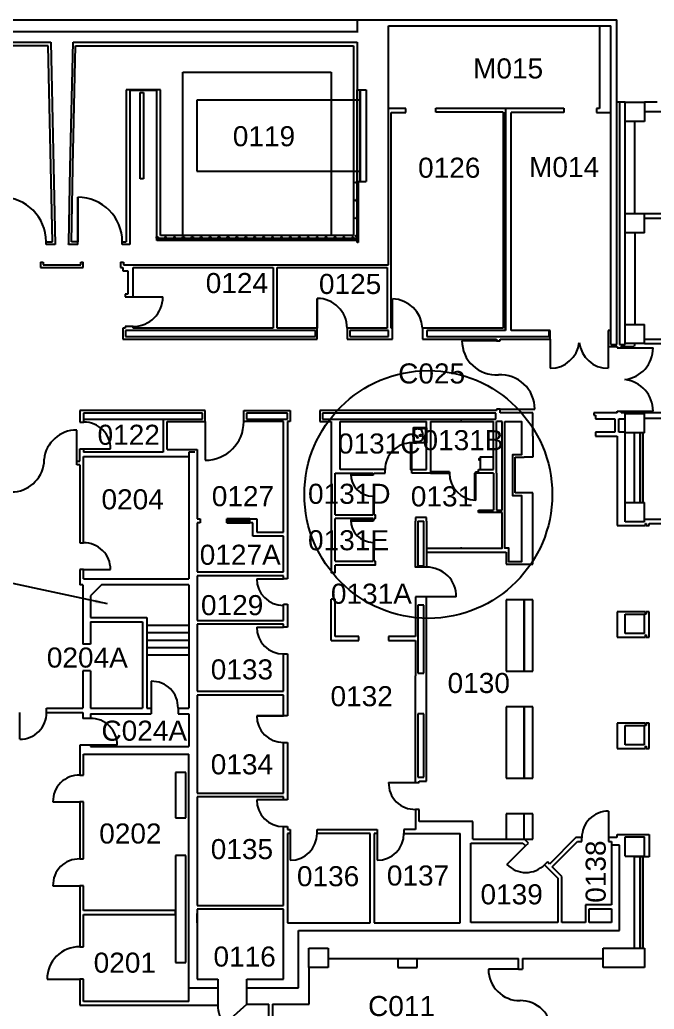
# Model space of a CAD drawing. Extents: x -207 to 5491, y -6091 to -2751.
# Drawn here: x 2826 to 3679, y -4153 to -2821 of the extents above; entities that cross this region are included whole.
import ezdxf

# ---------------------------------------------------------------- set-up
doc = ezdxf.new("R2010")
doc.units = 0
doc.header["$MEASUREMENT"] = 0
doc.layers.get('0').update_dxf_attribs({"linetype": 'CONTINUOUS'})
doc.layers.get('DEFPOINTS').update_dxf_attribs({"color": 31, "linetype": 'CONTINUOUS'})
for name, color, linetype in [('A-ANNO-RNUM', 4, 'CONTINUOUS'), ('A-ANNO-TEXT-STAIR', 4, 'CONTINUOUS'), ('A-DOOR', 2, 'CONTINUOUS'), ('A-FLOR-CASE', 3, 'CONTINUOUS'), ('A-FLOR-PFIX', 2, 'CONTINUOUS'), ('A-FLOR-STRS', 2, 'CONTINUOUS'), ('A-GLAZ', 2, 'CONTINUOUS'), ('A-GLAZ-SILL', 1, 'CONTINUOUS'), ('A-WALL-FULL', 6, 'CONTINUOUS'), ('S-COLS', 5, 'CONTINUOUS')]:
    doc.layers.add(name, color=color, linetype=linetype)
doc.styles.add('ARIAL', font='arial.ttf')
doc.dimstyles.new('DIM-96', dxfattribs={"dimscale": 96, "dimtxt": 0.18, "dimasz": 0.18, "dimexe": 0.18, "dimexo": 0.0625, "dimgap": 0.09, "dimtad": 0, "dimtih": 1, "dimtoh": 1, "dimdec": 4, "dimzin": 0, "dimdsep": 46, "dimlunit": 4, "dimtxsty": 'Standard', "dimcen": 0.09, "dimadec": 0, "dimazin": 0, "dimtfac": 1, "dimtdec": 4, "dimtofl": 0, "dimtmove": 2, "dimatfit": 3, "dimfxl": 1, "dimtolj": 1, "dimtzin": 0, "dimarcsym": 0})

# ---------------------------------------------------------------- blocks, each defined once
blk = doc.blocks.new('TRA_Lav2')
for p, q in [((-10.2, 0), (-10.2, -13.7)), ((-10.2, 0), (10.2, 0)), ((10.2, 0), (10.2, -13.7)), ((-9.5, -13.7), (-9.5, -4.4)), ((9.5, -13.7), (9.5, -4.4)), ((9.5, -13.7), (9.5, -4.4))]:
    blk.add_line(p, q)
for points in [[(0, -4.7, 0.096281), (-5.4, -5.7, 0.241749), (-8.3, -9.1, 0.139337), (-8.1, -15.2, 0.293749), (-6.4, -16.6, 0.028065), (0, -16.9)], [(0, -4.7, -0.096281), (5.4, -5.7, -0.241749), (8.3, -9.1, -0.139337), (8.1, -15.2, -0.293749), (6.4, -16.6, -0.028065), (0, -16.9)]]:
    blk.add_lwpolyline(points, format="xyb")
blk.add_circle((0, -8), 1.25)
for centre, radius, start, end in [((-3.1, -4.4), 6.41, 162.4135, 180), ((-7.3, -3), 2, 92.7884, 162.4135), ((-0.3, -147.5), 146.6, 87.0029, 92.7884), ((7.3, -3.1), 2, 17.2242, 87.0029), ((3.1, -4.4), 6.41, 0, 17.5865), ((3.1, -4.4), 6.41, 0, 17.2242), ((11.8, -13.7), 22.1, 180, 189.2025), ((-9, -17.1), 1, 189.2025, 267.5394), ((11.8, -13.7), 21.3, 180, 187.4822), ((-8.3, -16.3), 1, 187.4822, 267.7099), ((0, 191.9), 210.1, 267.5394, 272.4606), ((0, 191.9), 209.4, 267.7099, 272.2901), ((8.3, -16.3), 1, 272.2901, 352.5178), ((8.3, -16.3), 1, 272.2901, 352.5178), ((9, -17.1), 1, 272.4606, 350.7975), ((9, -17.1), 1, 272.4606, 350.7975), ((-11.8, -13.7), 21.3, 352.5178, 0), ((-11.8, -13.7), 21.3, 352.5178, 0), ((-11.8, -13.7), 22.1, 350.7975, 0), ((-11.8, -13.7), 22.1, 350.7975, 0)]:
    blk.add_arc(centre, radius, start, end)
blk = doc.blocks.new('*U42')
for p, q in [((0, 0), (0, 0)), ((36, 0), (36, 0))]:
    blk.add_line(p, q)
blk.add_lwpolyline([(0, 0), (0, -36), (1.75, -36), (1.75, 0)], close=True)
blk.add_arc((0, 0), 36, 270, 0)
blk = doc.blocks.new('partition 2-6 door')
blk.add_lwpolyline([(0, 0), (-30, 0), (-30, -1), (0, -1)], close=True)
blk.add_arc((0, 0), 30, 180, 270)

msp = doc.modelspace()

# ---------------------------------------------------------------- linework, layer by layer
msp.add_circle((3375.36228, -3460.31559), 166.78515)
at = {"layer": 'A-DOOR'}
for p, q in [((2903.4447, -3120.13745), (2903.4447, -3060.13745)), ((2903.4447, -3060.13745), (2903.4447, -3120.13745)), ((2978.042, -3194.26305), (3018.042, -3194.26305)), ((3225.9258, -3236.26295), (3225.9258, -3196.26295)), ((3225.9258, -3196.26295), (3225.9258, -3236.26295)), ((3327.309, -3236.26295), (3327.309, -3197.09935)), ((3467.0002, -3253.26295), (3420.67854, -3253.26295)), ((3539.5581, -3251.26295), (3539.5581, -3290.42655)), ((3617.34135, -3251.26295), (3617.34135, -3290.42655)), ((3634.9207, -3262.88795), (3677.90671, -3262.88795)), ((3472.2499, -3345.26293), (3518.57156, -3345.26308)), ((3634.9207, -3348.26295), (3677.90671, -3348.26295)), ((3074.96513, -3362.26295), (3074.96513, -3414.26293)), ((2902.0901, -3417.88795), (2902.0901, -3373.58021)), ((2911.34, -3398.76375), (2947.59201, -3398.76375)), ((2858.09005, -3417.85059), (2858.09005, -3412.67531)), ((2911.34, -3561.25103), (2947.59201, -3561.25103)), ((3144.37506, -3573.76289), (3180.37506, -3573.76289)), ((3412.93565, -3598.26317), (3372.93751, -3598.26294)), ((3144.37506, -3639.01289), (3180.37506, -3639.01289)), ((3002.50743, -3711.77227), (3002.50764, -3747.76295)), ((2825.50161, -3789.75363), (2825.50161, -3753.76295)), ((3180.37506, -3758.26295), (3144.37506, -3758.26295)), ((3144.37506, -3758.26295), (3180.37506, -3758.26295)), ((2956.49068, -3797.76337), (2920.5, -3797.76295)), ((3321.93939, -3848.26316), (3357.9377, -3848.26295)), ((2870.09897, -3874.09286), (2906.08965, -3874.09265)), ((3180.3751, -3871.51285), (3144.3751, -3871.51285)), ((3618.00009, -3886.70048), (3618, -3922.26295)), ((3189.62505, -3916.76295), (3189.62505, -3952.76295)), ((3306.5626, -3916.76295), (3306.5626, -3952.76295)), ((3481.23203, -3958.46242), (3506.3785, -3933.31595)), ((2870.09897, -3986.97446), (2906.08965, -3986.97425)), ((3496.17132, -4099.48003), (3456.38743, -4099.48163)), ((2862.42741, -4113.03898), (2906.08965, -4113.03873)), ((3101.14625, -4173.47718), (3130.87515, -4146.26302))]:
    msp.add_line(p, q, dxfattribs=at)
msp.add_lwpolyline([(3439, -3431.76295), (3439, -3467.76295), (3438, -3467.76295), (3438, -3431.76295)], close=True, dxfattribs=at)
for centre, radius, start, end in [((2800.93483, -3120.13745), 60, 0, 90), ((2903.4447, -3120.13745), 60, 0, 90), ((2978.042, -3194.26305), 40, 270, 0), ((3225.9258, -3236.26295), 40, 0, 90), ((3326.78383, -3237.64467), 40.54871, 1.95275978, 89.25791284), ((3466.63777, -3253.40071), 45.95943, 179.82826588, 273.72684887), ((3539.5581, -3251.26295), 39.1636, 270, 353.24371389), ((3617.34135, -3251.26295), 39.1636, 186.75628611, 270), ((3634.9207, -3262.88795), 42.98601, 276.75628611, 0), ((3472.61237, -3345.12516), 45.9594, 359.82806072, 93.7267131), ((3634.9207, -3348.26295), 42.98601, 0, 83.24371389), ((2911.74693, -3398.60908), 35.84541, 359.75277883, 90.11944577), ((3074.96513, -3362.26295), 51.99998, 270, 0), ((2902.0901, -3417.88795), 44.30774, 90, 173.24371389), ((2814.09, -3412.63795), 44.30774, 270, 353.24371389), ((3439.76383, -3431.75722), 36.01383, 180.00911287, 268.78470474), ((2911.74693, -3561.09636), 35.84541, 359.75277883, 90.65013281), ((3373.7531, -3597.44547), 39.19103, 358.80810614, 91.19312582), ((3180.37506, -3573.76289), 36, 180, 270), ((3180.37506, -3639.01289), 36, 180, 270), ((3003.24319, -3747.02907), 35.26444, 358.80754333, 91.19256302), ((2826.23556, -3754.49683), 35.26444, 268.80743698, 1.19245667), ((2921.23389, -3797.0274), 35.26444, 358.80710241, 91.19212209), ((3180.37506, -3758.26295), 36, 180, 270), ((2905.35577, -3873.35709), 35.26444, 88.80754333, 181.19256302), ((3357.20367, -3848.99867), 35.27191, 178.80810614, 271.19312582), ((3180.3751, -3871.51285), 36, 180, 270), ((3617.56512, -3922.26295), 35.56513, 89.29924407, 180.34970651), ((3189.62505, -3916.76295), 36, 270, 0), ((3306.5626, -3916.76295), 36, 270, 0), ((2905.35577, -3986.23869), 35.26444, 88.80754333, 181.19256302), ((3506.686, -3933.62345), 35.56514, 224.29939323, 315.34985568), ((2905.19934, -4112.14639), 42.7812, 88.80754333, 181.19256302), ((3498.41331, -4099.65953), 42.02625, 179.75745543, 270.63884462), ((3499.35047, -4183.70682), 42.02625, 359.75745543, 90.63884462), ((3130.0807, -4148.71977), 38.0806, 178.80754333, 220.55154567)]:
    msp.add_arc(centre, radius, start, end, dxfattribs=at)
at = {"layer": 'A-FLOR-CASE'}
msp.add_lwpolyline([(3444.93909, -3413.97229), (3443.93909, -3413.97229), (3443.93909, -3411.97229), (3444.93909, -3411.97229), (3444.93909, -3412.09729), (3444.06409, -3412.09729), (3444.06409, -3413.84961), (3444.93909, -3413.84961), (3444.93909, -3413.97229)], dxfattribs=at)
msp.add_lwpolyline([(3462.93909, -3426.76295), (3462.93909, -3410.26294), (3444.93909, -3410.26294), (3444.93909, -3426.76295)], close=True, dxfattribs=at)
at = {"layer": 'A-FLOR-STRS'}
for p, q in [((2996.5, -3636.26295), (3052.8749, -3636.26295)), ((2996.5, -3646.26295), (3052.8749, -3646.26295)), ((2996.5, -3656.26295), (3052.8749, -3656.26295)), ((2996.5, -3666.26295), (3052.8749, -3666.26295)), ((2996.5, -3676.26295), (3052.8749, -3676.26295))]:
    msp.add_line(p, q, dxfattribs=at)
at = {"layer": 'A-GLAZ'}
for p, q in [((3106.37505, -3493.26285), (3104.37505, -3493.26285)), ((3104.37505, -3498.51285), (3106.37505, -3498.51285)), ((3104.37515, -3498.51288), (3104.37515, -3493.26288)), ((3106.37505, -3493.26285), (3106.37505, -3498.51285)), ((3106.37505, -3498.51285), (3106.37505, -3493.26285)), ((3133.125, -3495.51285), (3106.37505, -3495.51285)), ((3106.37505, -3495.51285), (3106.37505, -3496.26285)), ((3106.37505, -3496.26285), (3133.125, -3496.26285)), ((3133.12499, -3498.51285), (3133.12499, -3493.26285)), ((3135.12499, -3493.26285), (3133.12499, -3493.26285)), ((3133.12499, -3493.26285), (3133.12499, -3498.51285)), ((3133.12499, -3498.51285), (3135.12499, -3498.51285)), ((3133.125, -3496.26285), (3133.125, -3495.51285))]:
    msp.add_line(p, q, dxfattribs=at)
at = {"layer": 'A-GLAZ-SILL'}
for p, q in [((3133.12499, -3493.26285), (3106.37505, -3493.26285)), ((3106.37505, -3498.51285), (3133.12499, -3498.51285))]:
    msp.add_line(p, q, dxfattribs=at)
at = {"layer": 'A-WALL-FULL'}
for p, q in [((2442.3428, -2821.26285), (3629.05779, -2821.26285)), ((3279.8087, -2821.26285), (3279.8087, -2837.26285)), ((3629.05779, -3258.26285), (3629.05779, -2821.26285)), ((3321.8087, -2930.63785), (3321.8087, -2829.26285)), ((3321.8087, -2829.26285), (3621.05778, -2829.26285)), ((3605.8669, -2829.26295), (3605.8669, -2940.88785)), ((3621.05778, -3258.26285), (3621.05778, -2829.26285)), ((3280.8088, -2837.26295), (2464.34281, -2837.26295)), ((2478.3428, -2851.26286), (2867.2006, -2851.26282)), ((2863.90286, -2856.38785), (2483.6251, -2856.38795)), ((2869.54786, -3120.13745), (2863.90286, -2856.38785)), ((2867.2006, -2851.26282), (2873.1261, -3123.76235)), ((2893.5252, -3020.28545), (2897.2006, -2851.26283)), ((2897.04015, -3017.94295), (2900.50152, -2856.38785)), ((2897.2006, -2851.26283), (3279.8087, -2851.26283)), ((2900.50152, -2856.38785), (3274.6839, -2856.38785)), ((3274.6839, -2856.38785), (3274.6839, -3111.76285)), ((3279.8087, -2851.26283), (3279.8087, -2915.76291)), ((3014.934, -2915.51855), (2968.6839, -2915.51855)), ((2968.6839, -2915.51855), (2968.6839, -3120.13745)), ((3009.8088, -2916.26851), (2973.8088, -2916.26851)), ((2973.8088, -2916.26851), (2973.8088, -3123.76235)), ((3009.8088, -3118.26285), (3009.8088, -2916.26851)), ((3014.934, -3111.76285), (3014.934, -2915.51855)), ((3279.80816, -3038.76295), (3279.80816, -2915.7629)), ((3279.80816, -2915.7629), (3291.80813, -2915.7629)), ((3279.8082, -2915.7629), (3279.8082, -3038.76295)), ((3279.8087, -2915.76291), (3291.8086, -2915.76291)), ((3283.80813, -3038.76295), (3283.80813, -2915.7629)), ((3283.80816, -2915.7629), (3283.80816, -3038.76295)), ((3291.80813, -2915.7629), (3291.80813, -3038.76295)), ((3291.8086, -2915.76291), (3291.8086, -3038.76295)), ((2987.3082, -3035.26855), (2987.3082, -2919.26853)), ((2987.3082, -2919.26853), (2991.8082, -2919.26853)), ((2991.8082, -2919.26853), (2991.8082, -3035.26855)), ((3283.54973, -3025.2629), (3283.54973, -2929.2629)), ((3321.8088, -2942.63785), (3321.8087, -2930.63785)), ((3321.8088, -3151.26285), (3321.8088, -2942.63785)), ((3345.309, -2940.88785), (3321.8089, -2940.88785)), ((3345.309, -2946.13785), (3345.309, -2940.88785)), ((3385.309, -2945.51295), (3385.309, -2940.26295)), ((3385.309, -2940.26295), (3557.8669, -2940.26295)), ((3479.0578, -2940.26285), (3479.0578, -3239.76285)), ((3557.8669, -2940.26295), (3557.8669, -2946.13785)), ((3605.8669, -2940.88785), (3601.867, -2940.88785)), ((3601.867, -2940.88785), (3601.867, -2946.13785)), ((3640.5, -2932.26295), (3629.058, -2932.26295)), ((3632.49979, -2932.26295), (3632.49979, -3258.26285)), ((3640.49978, -3258.26285), (3640.49978, -2933.26285)), ((3683.5, -2932.26295), (3666.5, -2932.26295)), ((3325.3089, -3236.26295), (3325.3089, -2946.13785)), ((3325.3089, -2946.13785), (3345.309, -2946.13785)), ((3475.933, -2945.51295), (3385.309, -2945.51295)), ((3475.933, -2945.51295), (3475.933, -3236.26295)), ((3479.058, -3239.76295), (3479.058, -2945.51295)), ((3557.8669, -2946.13785), (3487.0578, -2946.13785)), ((3487.0578, -3239.76285), (3487.0578, -2946.13785)), ((3601.867, -2946.13785), (3621.058, -2946.13785)), ((3895.5, -2945.26295), (3666.5, -2945.26295)), ((3653.5, -3082.26295), (3653.5, -2958.26295)), ((2891.3191, -3121.73405), (2893.5252, -3020.28545)), ((2894.91491, -3120.13745), (2897.08376, -3020.39565)), ((2897.08376, -3020.39565), (2897.04015, -3017.94295)), ((2991.8082, -3035.26855), (2987.3082, -3035.26855)), ((3277.80908, -3041.41325), (3277.80908, -3039.41325)), ((3277.80908, -3039.41325), (3279.80908, -3039.41325)), ((3279.80908, -3041.41325), (3277.80908, -3041.41325)), ((3279.80816, -3038.76295), (3291.8086, -3038.76295)), ((3279.8087, -3038.76295), (3279.8087, -3118.26285)), ((3279.809, -3121.26295), (3279.80898, -3038.763)), ((3279.80898, -3038.763), (3280.80898, -3038.763)), ((3279.80908, -3039.41325), (3279.80908, -3041.41325)), ((3280.80898, -3038.763), (3280.809, -3121.26295)), ((3277.80908, -3065.41325), (3277.80908, -3063.41325)), ((3277.80908, -3063.41325), (3279.80908, -3063.41325)), ((3279.80908, -3063.41325), (3279.80908, -3065.41325)), ((3279.80908, -3065.41325), (3277.80908, -3065.41325)), ((3277.80908, -3089.41325), (3277.80908, -3087.41325)), ((3277.80908, -3087.41325), (3279.80908, -3087.41325)), ((3279.80908, -3089.41325), (3277.80908, -3089.41325)), ((3279.80908, -3087.41325), (3279.80908, -3089.41325)), ((3666.5, -3082.26295), (3915.5, -3082.26295)), ((3666.5, -3088.26295), (3915.5, -3088.26295)), ((3009.66008, -3115.26295), (3009.66008, -3113.26295)), ((3009.66008, -3113.26295), (3011.66008, -3113.26295)), ((3011.66008, -3115.26295), (3009.66008, -3115.26295)), ((3009.809, -3115.26295), (3280.809, -3115.26295)), ((3009.809, -3118.26295), (3009.809, -3115.26295)), ((3011.66008, -3113.26295), (3011.66008, -3115.26295)), ((3274.6839, -3111.76285), (3014.934, -3111.76285)), ((3022.7061, -3113.26295), (3020.7061, -3113.26295)), ((3020.7061, -3113.26295), (3020.7061, -3115.26295)), ((3020.7061, -3115.26295), (3022.7061, -3115.26295)), ((3022.7061, -3115.26295), (3022.7061, -3113.26295)), ((3034.70608, -3113.26295), (3032.70607, -3113.26295)), ((3032.70607, -3113.26295), (3032.70607, -3115.26295)), ((3032.70607, -3115.26295), (3034.70608, -3115.26295)), ((3034.70608, -3115.26295), (3034.70608, -3113.26295)), ((3044.70607, -3115.26295), (3044.70607, -3113.26295)), ((3044.70607, -3113.26295), (3046.70608, -3113.26295)), ((3046.70608, -3115.26295), (3044.70607, -3115.26295)), ((3046.70608, -3113.26295), (3046.70608, -3115.26295)), ((3056.70607, -3115.26295), (3056.70607, -3113.26295)), ((3056.70607, -3113.26295), (3058.70608, -3113.26295)), ((3058.70608, -3115.26295), (3056.70607, -3115.26295)), ((3058.70608, -3113.26295), (3058.70608, -3115.26295)), ((3068.70608, -3115.26295), (3068.70608, -3113.26295)), ((3068.70608, -3113.26295), (3070.70608, -3113.26295)), ((3070.70608, -3115.26295), (3068.70608, -3115.26295)), ((3070.70608, -3113.26295), (3070.70608, -3115.26295)), ((3080.70608, -3115.26295), (3080.70608, -3113.26295)), ((3080.70608, -3113.26295), (3082.70608, -3113.26295)), ((3082.70608, -3115.26295), (3080.70608, -3115.26295)), ((3082.70608, -3113.26295), (3082.70608, -3115.26295)), ((3092.70608, -3115.26295), (3092.70608, -3113.26295)), ((3092.70608, -3113.26295), (3094.70608, -3113.26295)), ((3094.70608, -3115.26295), (3092.70608, -3115.26295)), ((3094.70608, -3113.26295), (3094.70608, -3115.26295)), ((3104.70608, -3115.26295), (3104.70608, -3113.26295)), ((3104.70608, -3113.26295), (3106.70608, -3113.26295)), ((3106.70608, -3115.26295), (3104.70608, -3115.26295)), ((3106.70608, -3113.26295), (3106.70608, -3115.26295)), ((3116.70608, -3115.26295), (3116.70608, -3113.26295)), ((3116.70608, -3113.26295), (3118.70608, -3113.26295)), ((3118.70608, -3115.26295), (3116.70608, -3115.26295)), ((3118.70608, -3113.26295), (3118.70608, -3115.26295)), ((3128.70608, -3115.26295), (3128.70608, -3113.26295)), ((3128.70608, -3113.26295), (3130.70608, -3113.26295)), ((3130.70608, -3115.26295), (3128.70608, -3115.26295)), ((3130.70608, -3113.26295), (3130.70608, -3115.26295)), ((3142.70615, -3113.26295), (3140.70615, -3113.26295)), ((3140.70615, -3113.26295), (3140.70615, -3115.26295)), ((3140.70615, -3115.26295), (3142.70615, -3115.26295)), ((3142.70615, -3115.26295), (3142.70615, -3113.26295)), ((3154.70615, -3113.26295), (3152.70615, -3113.26295)), ((3152.70615, -3113.26295), (3152.70615, -3115.26295)), ((3152.70615, -3115.26295), (3154.70615, -3115.26295)), ((3154.70615, -3115.26295), (3154.70615, -3113.26295)), ((3166.70615, -3113.26295), (3164.70615, -3113.26295)), ((3164.70615, -3113.26295), (3164.70615, -3115.26295)), ((3164.70615, -3115.26295), (3166.70615, -3115.26295)), ((3166.70615, -3115.26295), (3166.70615, -3113.26295)), ((3178.70615, -3113.26295), (3176.70615, -3113.26295)), ((3176.70615, -3113.26295), (3176.70615, -3115.26295)), ((3176.70615, -3115.26295), (3178.70615, -3115.26295)), ((3178.70615, -3115.26295), (3178.70615, -3113.26295)), ((3190.70615, -3113.26295), (3188.70615, -3113.26295)), ((3188.70615, -3113.26295), (3188.70615, -3115.26295)), ((3188.70615, -3115.26295), (3190.70615, -3115.26295)), ((3190.70615, -3115.26295), (3190.70615, -3113.26295)), ((3202.70616, -3113.26295), (3200.70615, -3113.26295)), ((3200.70615, -3113.26295), (3200.70615, -3115.26295)), ((3200.70615, -3115.26295), (3202.70616, -3115.26295)), ((3202.70616, -3115.26295), (3202.70616, -3113.26295)), ((3214.70616, -3113.26295), (3212.70615, -3113.26295)), ((3212.70615, -3113.26295), (3212.70615, -3115.26295)), ((3212.70615, -3115.26295), (3214.70616, -3115.26295)), ((3214.70616, -3115.26295), (3214.70616, -3113.26295)), ((3226.70615, -3113.26295), (3224.70615, -3113.26295)), ((3224.70615, -3113.26295), (3224.70615, -3115.26295)), ((3224.70615, -3115.26295), (3226.70615, -3115.26295)), ((3226.70615, -3115.26295), (3226.70615, -3113.26295)), ((3238.7062, -3113.26295), (3236.7062, -3113.26295)), ((3236.7062, -3113.26295), (3236.7062, -3115.26295)), ((3236.7062, -3115.26295), (3238.7062, -3115.26295)), ((3238.7062, -3115.26295), (3238.7062, -3113.26295)), ((3250.7062, -3113.26295), (3248.7062, -3113.26295)), ((3248.7062, -3113.26295), (3248.7062, -3115.26295)), ((3248.7062, -3115.26295), (3250.7062, -3115.26295)), ((3250.7062, -3115.26295), (3250.7062, -3113.26295)), ((3262.7062, -3113.26295), (3260.7062, -3113.26295)), ((3260.7062, -3113.26295), (3260.7062, -3115.26295)), ((3260.7062, -3115.26295), (3262.7062, -3115.26295)), ((3262.7062, -3115.26295), (3262.7062, -3113.26295)), ((3274.7062, -3113.26295), (3272.7062, -3113.26295)), ((3272.7062, -3113.26295), (3272.7062, -3115.26295)), ((3272.7062, -3115.26295), (3274.7062, -3115.26295)), ((3274.7062, -3115.26295), (3274.7062, -3113.26295)), ((3277.80908, -3113.41325), (3277.80908, -3111.41325)), ((3277.80908, -3111.41325), (3279.80908, -3111.41325)), ((3279.80908, -3113.41325), (3277.80908, -3113.41325)), ((3279.80908, -3111.41325), (3279.80908, -3113.41325)), ((3280.809, -3115.26295), (3280.809, -3118.26295)), ((3653.5, -3108.26295), (3653.5, -3231.26295)), ((2860.93483, -3123.76245), (2860.93483, -3120.13745)), ((2860.93483, -3120.13745), (2869.54786, -3120.13745)), ((2873.1261, -3123.76235), (2860.9566, -3123.76235)), ((2891.2751, -3123.76235), (2891.3191, -3121.73405)), ((2903.4447, -3123.76235), (2891.2751, -3123.76235)), ((2903.44487, -3120.13745), (2894.91491, -3120.13745)), ((2903.44487, -3123.76245), (2903.44487, -3120.13745)), ((2963.44487, -3123.76235), (2963.44487, -3120.13745)), ((2963.44487, -3120.13745), (2968.6839, -3120.13745)), ((2973.8088, -3123.76235), (2963.44487, -3123.76235)), ((3279.8087, -3118.26285), (3009.8088, -3118.26285)), ((3280.809, -3118.26295), (3009.809, -3118.26295)), ((3280.809, -3121.26295), (3279.809, -3121.26295)), ((2853.45673, -3147.76208), (2853.45673, -3154.76285)), ((2853.45673, -3147.76208), (2856.9566, -3147.76209)), ((2853.45673, -3154.76285), (2910.94486, -3154.76285)), ((2856.9566, -3147.76209), (2856.9566, -3151.26285)), ((2856.9566, -3151.26285), (2907.4447, -3151.26285)), ((2907.4447, -3151.26285), (2907.4447, -3147.76221)), ((2907.4447, -3147.76221), (2910.94486, -3147.76222)), ((2910.94486, -3154.76285), (2910.94486, -3147.76222)), ((2960.945, -3147.76234), (2960.945, -3154.76295)), ((2960.945, -3147.76234), (2964.9447, -3147.76235)), ((2960.945, -3154.76295), (2964.399, -3154.76295)), ((2964.399, -3154.76295), (2964.399, -3159.31275)), ((2964.9447, -3147.76235), (2964.9447, -3151.26285)), ((2964.9447, -3151.26285), (3321.8088, -3151.26285)), ((2978.042, -3194.26305), (2978.042, -3154.76295)), ((2978.042, -3154.76295), (3166.542, -3154.76295)), ((3166.542, -3154.76295), (3166.542, -3236.26295)), ((3171.7926, -3236.26295), (3171.7926, -3154.76285)), ((3171.7926, -3154.76285), (3320.0589, -3154.76285)), ((3320.0589, -3154.76285), (3320.0589, -3236.26295)), ((2964.399, -3159.31275), (2970.793, -3159.31275)), ((2970.793, -3159.31275), (2970.793, -3190.76305)), ((2970.793, -3190.76305), (2967.292, -3190.76305)), ((2967.292, -3190.76305), (2967.292, -3194.26295)), ((2967.292, -3194.26295), (2978.042, -3194.26305)), ((2967.2927, -3236.26295), (2964.3996, -3236.26295)), ((2964.3996, -3236.26295), (2964.3996, -3251.26295)), ((2978.042, -3234.26305), (2967.293, -3234.26305)), ((2967.293, -3234.26305), (2967.293, -3236.26295)), ((2978.042, -3236.26295), (2978.042, -3234.26305)), ((3166.542, -3236.26295), (2978.042, -3236.26295)), ((3225.9258, -3236.26295), (3171.7926, -3236.26295)), ((3225.9258, -3251.26295), (3225.9258, -3236.26295)), ((3320.0589, -3236.26295), (3265.9258, -3236.26295)), ((3265.9258, -3236.26295), (3265.9258, -3251.26295)), ((3327.309, -3236.26295), (3325.3089, -3236.26295)), ((3327.309, -3251.26295), (3327.309, -3236.26295)), ((3475.933, -3236.26295), (3367.309, -3236.26295)), ((3367.309, -3236.26295), (3367.309, -3251.26295)), ((3223.3076, -3239.76285), (2967.8076, -3239.76285)), ((2967.8076, -3239.76285), (2967.8076, -3247.76285)), ((2967.8076, -3247.76285), (3223.3076, -3247.76285)), ((3223.3076, -3247.76285), (3223.3076, -3239.76285)), ((3321.8076, -3239.76285), (3269.8076, -3239.76285)), ((3269.8076, -3239.76285), (3269.8076, -3247.76285)), ((3269.8076, -3247.76285), (3321.8076, -3247.76285)), ((3321.8076, -3247.76285), (3321.8076, -3239.76285)), ((3479.0578, -3239.76285), (3373.5578, -3239.76285)), ((3373.5578, -3239.76285), (3373.5578, -3247.76285)), ((3373.5578, -3247.76285), (3538.05781, -3247.76285)), ((3538.05781, -3239.76285), (3487.0578, -3239.76285)), ((3539.5581, -3239.76295), (3536.0581, -3239.76295)), ((3538.05781, -3247.76285), (3538.05781, -3239.76285)), ((3539.5581, -3251.26295), (3539.5581, -3239.76295)), ((3621.0579, -3239.76295), (3617.3413, -3239.76295)), ((3617.3413, -3239.76295), (3617.3414, -3260.88795)), ((3629.05779, -3239.76285), (3629.05779, -3239.76285)), ((2964.3996, -3251.26295), (3225.9258, -3251.26295)), ((3265.9258, -3251.26295), (3327.309, -3251.26295)), ((3367.309, -3251.26295), (3467.0002, -3251.26295)), ((3467.0002, -3251.26295), (3467.0002, -3253.26295)), ((3467.0002, -3253.26295), (3472.2502, -3253.26295)), ((3472.2502, -3253.26295), (3472.2502, -3251.26295)), ((3472.2502, -3251.26295), (3539.5581, -3251.26295)), ((3617.3414, -3260.88795), (3629.6707, -3260.88795)), ((3621.05778, -3258.26285), (3629.05779, -3258.26285)), ((3629.6707, -3260.88795), (3629.6707, -3262.88795)), ((3629.6707, -3262.88795), (3634.9207, -3262.88795)), ((3632.49979, -3258.26285), (3640.49978, -3258.26285)), ((3634.9207, -3262.88795), (3634.9207, -3260.88795)), ((3634.9207, -3260.88795), (3652.5, -3260.88795)), ((3653.5, -3257.26295), (3652.5, -3260.88795)), ((3666.5, -3251.26295), (3915.5, -3251.26295)), ((3666.5, -3257.26295), (3930.25, -3257.26295)), ((3074.96513, -3347.26295), (2906.0902, -3347.26265)), ((2906.0902, -3347.26265), (2906.0902, -3362.76375)), ((3071.59, -3350.76285), (2911.0899, -3350.76285)), ((2911.0899, -3350.76285), (2911.0899, -3358.76285)), ((3071.59, -3358.76285), (3071.59, -3350.76285)), ((3074.96513, -3362.26295), (3074.96513, -3347.26295)), ((3126.96511, -3362.26295), (3126.96511, -3347.26295)), ((3126.96511, -3347.26295), (3189.59018, -3347.26295)), ((3185.965, -3350.76285), (3130.5899, -3350.76285)), ((3130.5899, -3350.76285), (3130.5899, -3358.76285)), ((3185.965, -3358.76285), (3185.965, -3350.76285)), ((3189.59018, -3347.26295), (3189.59018, -3362.26295)), ((3467.00005, -3347.26294), (3229.34, -3347.26294)), ((3229.34, -3347.26294), (3229.34, -3362.26294)), ((3466.2155, -3350.76285), (3232.9649, -3350.76285)), ((3232.9649, -3350.76285), (3232.9649, -3358.76285)), ((3466.2155, -3358.76285), (3466.2155, -3350.76285)), ((3472.25005, -3345.26292), (3467.00005, -3345.26292)), ((3467.00005, -3345.26292), (3467.00005, -3347.26294)), ((3472.25005, -3350.26294), (3472.25005, -3345.26292)), ((3472.25005, -3347.26294), (3472.25005, -3347.26294)), ((3516.25, -3350.26294), (3472.25005, -3350.26294)), ((3516.25, -3381.76294), (3516.25, -3350.26294)), ((3598.3382, -3350.26295), (3598.3381, -3353.67675)), ((3598.3381, -3353.67675), (3600.3381, -3353.67675)), ((3629.6707, -3350.26295), (3598.3382, -3350.26295)), ((3600.3381, -3353.67675), (3600.3382, -3358.51295)), ((3629.6707, -3350.26295), (3629.6707, -3348.26295)), ((3629.6707, -3348.26295), (3634.9207, -3348.26295)), ((3634.9207, -3348.26295), (3634.9207, -3350.26295)), ((3688.4998, -3350.26295), (3634.9207, -3350.26295)), ((3640.4998, -3358.51295), (3640.4998, -3352.26295)), ((2906.0902, -3362.76375), (2911.6722, -3362.76375)), ((2911.0899, -3358.76285), (3071.59, -3358.76285)), ((2911.6722, -3362.76375), (2911.6722, -3358.76295)), ((3018.5001, -3358.76295), (3018.5001, -3403.26295)), ((3023.7501, -3399.76235), (3023.7501, -3362.25705)), ((3023.7501, -3362.25705), (3074.96513, -3362.26295)), ((3180.37506, -3362.26295), (3126.96511, -3362.26295)), ((3130.5899, -3358.76285), (3185.965, -3358.76285)), ((3180.37506, -3511.26288), (3180.37506, -3362.26295)), ((3189.59018, -3362.26295), (3185.62506, -3362.26295)), ((3185.62506, -3362.26295), (3185.62506, -3573.76289)), ((3229.34, -3362.26294), (3244.6875, -3362.26294)), ((3232.9649, -3358.76285), (3466.2155, -3358.76285)), ((3256.6875, -3362.26294), (3372.93733, -3362.26294)), ((3256.6875, -3426.76295), (3256.6875, -3362.26294)), ((3372.6254, -3358.76285), (3372.6254, -3358.76285)), ((3372.93733, -3426.76295), (3372.93733, -3362.26294)), ((3378.18733, -3362.26294), (3462.93909, -3362.26294)), ((3378.18733, -3362.26294), (3378.18733, -3430.01295)), ((3380.6254, -3358.76285), (3380.6254, -3358.76285)), ((3420.31187, -3362.26295), (3418.81187, -3362.26295)), ((3462.93909, -3426.76295), (3462.93909, -3362.26294)), ((3467.18909, -3431.76295), (3467.18909, -3362.26294)), ((3600.3382, -3358.51295), (3626.3853, -3358.51295)), ((3626.3853, -3358.51295), (3626.3853, -3376.51295)), ((3631.6353, -3376.51295), (3631.6353, -3358.51295)), ((3631.6353, -3358.51295), (3640.4998, -3358.51295)), ((3666.5, -3357.51295), (3736.6249, -3357.51295)), ((3516.25, -3381.76297), (3516.25, -3410.26299)), ((3626.3853, -3376.51295), (3600.3382, -3376.51295)), ((3600.3382, -3376.51295), (3600.3382, -3381.76295)), ((3600.3382, -3381.76295), (3629.5231, -3381.76295)), ((3629.5231, -3381.76295), (3629.5231, -3502.26295)), ((3640.4998, -3376.51295), (3631.6353, -3376.51295)), ((3640.5, -3471.26295), (3640.484, -3381.76295)), ((3640.4998, -3381.76295), (3640.4998, -3376.51295)), ((3652.49979, -3377.26295), (3652.49979, -3471.26295)), ((3660.49978, -3471.26295), (3660.49978, -3377.26295)), ((3660.4998, -3378.26295), (3660.4998, -3471.26295)), ((3664.4998, -3471.26295), (3664.4998, -3377.26295)), ((2906.09, -3403.76375), (2906.09, -3398.76375)), ((2906.09, -3398.76375), (2911.34, -3398.76375)), ((2906.09, -3403.76375), (2906.0908, -3403.76365)), ((2906.0901, -3415.26295), (2906.09, -3403.76375)), ((2906.0908, -3403.76365), (2906.0909, -3403.26295)), ((2911.34, -3398.76375), (2911.34, -3403.26285)), ((3018.5001, -3403.26295), (2911.34, -3403.26285)), ((2911.34001, -3409.26285), (3052.8749, -3409.26285)), ((2911.3402, -3525.25326), (2911.34001, -3409.26285)), ((3023.7501, -3399.76235), (3023.7501, -3399.76235)), ((3023.7501, -3399.76235), (3064.37514, -3399.76235)), ((3052.8749, -3403.26285), (3052.8749, -3573.76295)), ((3060.8749, -3403.26285), (3052.8749, -3403.26285)), ((3064.37514, -3399.76235), (3064.37514, -3493.26288)), ((2902.0901, -3420.51295), (2902.0901, -3415.26295)), ((2902.0901, -3415.26295), (2906.0901, -3415.26295)), ((2906.0901, -3420.51295), (2902.0901, -3420.51295)), ((2906.09007, -3420.51295), (2906.09007, -3422.26295)), ((2906.0902, -3422.26295), (2906.0902, -3525.25095)), ((3492.25, -3458.26296), (3492.25, -3410.26296)), ((3492.25, -3410.26296), (3504.25, -3410.26296)), ((3516.25, -3410.26299), (3504.25, -3410.26299)), ((3249.9375, -3431.76295), (3300.9375, -3431.76295)), ((3317.1875, -3426.76295), (3256.6875, -3426.76295)), ((3300.9375, -3432.76295), (3300.9375, -3431.76295)), ((3300.9375, -3432.76295), (3302.6875, -3432.76295)), ((3302.6875, -3432.76295), (3302.6875, -3431.76295)), ((3302.6875, -3431.76295), (3317.1875, -3431.76295)), ((3317.1875, -3431.76295), (3317.1875, -3426.76295)), ((3353.1875, -3431.76295), (3353.1875, -3426.76295)), ((3353.1875, -3426.76295), (3372.93733, -3426.76295)), ((3378.18733, -3431.76295), (3353.1875, -3431.76295)), ((3403.75, -3430.01295), (3378.18733, -3430.01295)), ((3378.18733, -3430.01295), (3403.75, -3430.01295)), ((3378.18733, -3431.76295), (3403.75, -3431.76295)), ((3439, -3430.01295), (3442.93909, -3430.01295)), ((3442.93909, -3431.76295), (3439, -3431.76295)), ((3442.93909, -3426.76295), (3462.93909, -3426.76295)), ((3442.93909, -3430.01295), (3442.93909, -3426.76295)), ((3442.93909, -3430.01295), (3442.93909, -3430.01295)), ((3462.93909, -3431.76295), (3442.93909, -3431.76295)), ((3462.93909, -3431.76295), (3462.93909, -3481.26294)), ((3467.18909, -3431.76295), (3467.18909, -3481.26294)), ((3302.6875, -3462.76295), (3300.9375, -3462.76295)), ((3300.9375, -3462.76295), (3300.9375, -3487.51294)), ((3302.6875, -3487.51294), (3302.6875, -3462.76295)), ((3516.25, -3458.26296), (3492.25, -3458.26296)), ((3516.25, -3554.26294), (3516.25, -3458.26296)), ((3442.93909, -3481.26294), (3462.93909, -3481.26294)), ((3442.93909, -3484.76294), (3442.93909, -3481.26294)), ((3474.68733, -3484.76294), (3442.93909, -3484.76294)), ((3467.18909, -3481.26294), (3474.68733, -3481.26294)), ((3064.37514, -3493.26288), (3068.37515, -3493.26288)), ((3068.37515, -3498.51288), (3064.37514, -3498.51288)), ((3064.37514, -3498.51288), (3064.37514, -3564.51288)), ((3068.37515, -3493.26288), (3068.37515, -3498.51288)), ((3135.12499, -3498.51285), (3135.12499, -3493.26285)), ((3135.12499, -3493.26288), (3144.37506, -3493.26288)), ((3139.12506, -3498.51288), (3135.12499, -3498.51288)), ((3139.12506, -3516.51288), (3139.12506, -3498.51288)), ((3144.37506, -3493.26288), (3144.37506, -3511.26288)), ((3300.9375, -3492.76294), (3300.9375, -3494.7468)), ((3300.9375, -3494.7468), (3302.6875, -3494.7468)), ((3302.6875, -3494.7468), (3302.6875, -3492.76294)), ((3372.93751, -3491.26294), (3357.93751, -3491.26294)), ((3357.93751, -3491.26294), (3357.93751, -3496.26294)), ((3361.43703, -3496.26294), (3361.43703, -3556.51307)), ((3361.43703, -3496.26294), (3369.43702, -3496.26294)), ((3369.43702, -3556.51307), (3369.43702, -3496.26294)), ((3369.43702, -3496.26294), (3369.43702, -3496.26294)), ((3372.93751, -3496.26294), (3372.93751, -3491.26294)), ((3629.5231, -3502.26295), (3667.4899, -3502.26295)), ((3776.6249, -3494.01295), (3666.50337, -3494.01295)), ((3667.4899, -3502.26295), (3667.4899, -3499.26295)), ((3667.4899, -3499.26295), (3668.4899, -3499.26295)), ((3668.4899, -3499.26295), (3668.4899, -3502.26295)), ((3668.4899, -3502.26295), (3672.4899, -3502.26295)), ((3672.4899, -3502.26295), (3672.4899, -3499.26295)), ((3672.4899, -3499.26295), (3889.74988, -3499.26295)), ((3144.37506, -3511.26288), (3180.37506, -3511.26288)), ((2906.0902, -3525.25095), (2911.3402, -3525.25095)), ((3180.37506, -3516.51288), (3139.12506, -3516.51288)), ((3180.37506, -3564.51288), (3180.37506, -3516.51288)), ((3302.6875, -3524.7468), (3300.9375, -3524.7468)), ((3300.9375, -3524.7468), (3300.9375, -3550.26294)), ((3302.6875, -3550.26294), (3302.6875, -3524.7468)), ((3372.93751, -3538.01294), (3480.25, -3538.01294)), ((3420.31235, -3532.76294), (3418.81235, -3532.76294)), ((3480.25, -3538.01294), (3480.25, -3554.26294)), ((3300.9375, -3550.26294), (3300.9375, -3550.26294)), ((3302.6875, -3550.26294), (3302.6875, -3550.26294)), ((3480.25, -3554.26294), (3516.25, -3554.26294)), ((2911.34, -3561.25103), (2906.0902, -3561.25103)), ((2906.0902, -3561.25103), (2906.0902, -3581.76295)), ((2911.34028, -3573.76295), (2911.34026, -3561.25103)), ((3064.37514, -3564.51288), (3180.37506, -3564.51288)), ((3180.37506, -3569.76288), (3064.37514, -3569.76288)), ((3064.37514, -3569.76288), (3064.37514, -3629.76288)), ((3180.37506, -3573.76289), (3180.37506, -3569.76288)), ((3361.43703, -3556.51307), (3369.43702, -3556.51307)), ((2910.5, -3581.76295), (2906.0902, -3581.76295)), ((2910.5, -3581.76295), (2910.5, -3661.76295)), ((2911.34028, -3573.76295), (3052.8749, -3573.76295)), ((2935.5, -3581.76295), (2920.5, -3596.76295)), ((3052.8749, -3581.76295), (2935.5, -3581.76295)), ((3052.8749, -3581.76295), (3052.8749, -3747.76295)), ((3185.62506, -3573.76289), (3180.37506, -3573.76289)), ((2920.5, -3596.76295), (2920.5, -3625.76295)), ((3180.37506, -3629.76288), (3180.37506, -3607.76289)), ((3180.37506, -3607.76289), (3185.62506, -3607.76289)), ((3185.62506, -3607.76289), (3185.62506, -3639.01289)), ((3244.6875, -3656.76294), (3244.6875, -3601.26294)), ((3249.9375, -3601.26294), (3244.6875, -3601.26294)), ((3249.9375, -3651.51294), (3249.9375, -3601.26294)), ((3372.93751, -3598.26294), (3357.93751, -3598.26294)), ((3357.93751, -3598.26294), (3357.93751, -3651.51294)), ((3361.4374, -3609.51305), (3361.4374, -3700.76285)), ((3369.4374, -3609.51305), (3361.4374, -3609.51305)), ((3369.4374, -3700.76285), (3369.4374, -3609.51305)), ((3372.93751, -3704.26294), (3372.93751, -3598.26294)), ((3480.25, -3602.26295), (3480.25, -3698.26295)), ((3504.25, -3602.26295), (3480.25, -3602.26295)), ((3504.25, -3698.26295), (3504.25, -3602.26295)), ((3516.2502, -3602.263), (3504.2502, -3602.263)), ((3504.2502, -3602.263), (3504.2502, -3698.26305)), ((3516.2502, -3698.26305), (3516.2502, -3602.263)), ((3667.5, -3618.26295), (3629.523, -3618.26295)), ((3629.523, -3618.26295), (3629.523, -3652.26305)), ((3667.5, -3621.26295), (3667.5, -3618.26295)), ((3668.5, -3621.26295), (3667.5, -3621.26295)), ((3672.5, -3618.26295), (3668.5, -3618.26295)), ((3668.5, -3618.26295), (3668.5, -3621.26295)), ((3672.5, -3652.26305), (3672.5, -3618.26295)), ((2920.5, -3625.76295), (2996.5, -3625.76295)), ((2920.5, -3631.76295), (2920.5, -3661.76295)), ((2920.5, -3631.76295), (2990.5, -3631.76295)), ((2990.5, -3631.76295), (2990.5, -3747.76295)), ((2996.5, -3625.76295), (2996.5, -3747.76295)), ((3064.37514, -3629.76288), (3180.37506, -3629.76288)), ((3180.37506, -3635.01288), (3064.37516, -3635.01288)), ((3064.37516, -3635.01288), (3064.37516, -3725.01285)), ((3180.37506, -3639.01289), (3180.37506, -3635.01288)), ((3185.62506, -3639.01289), (3180.37506, -3639.01289)), ((3667.5, -3652.26305), (3667.5, -3649.26305)), ((3667.5, -3649.26305), (3668.5, -3649.26305)), ((3668.5, -3649.26305), (3668.5, -3652.26305)), ((2920.5, -3661.76295), (2910.5, -3661.76295)), ((3244.6875, -3656.76294), (3281.9375, -3656.76294)), ((3281.9375, -3651.51294), (3249.9375, -3651.51294)), ((3281.9375, -3656.76294), (3281.9375, -3651.51294)), ((3357.93751, -3651.51294), (3321.93751, -3651.51294)), ((3321.93751, -3651.51294), (3321.93751, -3656.76294)), ((3321.93751, -3656.76294), (3357.93751, -3656.76294)), ((3357.93751, -3656.76294), (3357.93751, -3704.26294)), ((3629.523, -3652.26305), (3667.5, -3652.26305)), ((3668.5, -3652.26305), (3672.5, -3652.26305)), ((3180.37506, -3725.01285), (3180.37506, -3675.01295)), ((3180.37506, -3675.01295), (3185.62506, -3675.01295)), ((3185.62506, -3675.01295), (3185.62506, -3758.26295)), ((2910.5, -3697.76295), (2910.5, -3747.76295)), ((2920.5, -3697.76295), (2910.5, -3697.76295)), ((2920.5, -3697.76295), (2920.5, -3747.76295)), ((3361.4374, -3700.76285), (3369.4374, -3700.76285)), ((3480.25, -3698.26295), (3504.25, -3698.26295)), ((3504.2502, -3698.26305), (3516.2502, -3698.26305)), ((3180.37505, -3715.01295), (3180.37505, -3715.01295)), ((3357.9377, -3848.26295), (3357.9377, -3704.26305)), ((3372.9377, -3846.26295), (3372.9377, -3704.26305)), ((3064.37516, -3725.01285), (3180.37506, -3725.01285)), ((3064.37516, -3730.26285), (3064.37514, -3862.26285)), ((3180.37506, -3730.26285), (3064.37516, -3730.26285)), ((3180.37506, -3758.26295), (3180.37506, -3730.26285)), ((2861.49236, -3753.76295), (2861.49236, -3747.76295)), ((2861.49236, -3747.76295), (2910.5, -3747.76295)), ((2861.49236, -3753.76295), (2910.5, -3753.76295)), ((2910.5, -3753.76295), (2910.5, -3761.76295)), ((2920.5, -3747.76295), (2990.5, -3747.76295)), ((2920.5, -3755.76295), (2920.5, -3761.76295)), ((2920.5, -3755.76295), (3002.5, -3755.76295)), ((2996.5, -3747.76295), (3002.5, -3747.76295)), ((3002.5, -3747.76295), (3002.5, -3755.76295)), ((3038.5, -3747.76295), (3052.8749, -3747.76295)), ((3038.5, -3747.76295), (3038.5, -3755.76295)), ((3038.5, -3755.76295), (3052.8749, -3755.76295)), ((3052.8749, -3755.76295), (3052.8749, -3799.76295)), ((3369.4374, -3755.76285), (3361.4374, -3755.76285)), ((3361.4374, -3755.76285), (3361.4374, -3840.76285)), ((3369.4374, -3840.76285), (3369.4374, -3755.76285)), ((3504.2502, -3746.26305), (3480.2502, -3746.26305)), ((3480.2502, -3746.26305), (3480.2502, -3842.26305)), ((3516.25, -3746.26295), (3504.25, -3746.26295)), ((3504.25, -3746.26295), (3504.25, -3842.26305)), ((3504.2502, -3842.26305), (3504.2502, -3746.26305)), ((3516.25, -3842.26305), (3516.25, -3746.26295)), ((2920.5, -3761.76295), (2910.5, -3761.76295)), ((3185.62506, -3758.26295), (3180.37506, -3758.26295)), ((3667.5, -3768.26285), (3629.523, -3768.26285)), ((3629.523, -3768.26285), (3629.523, -3802.26295)), ((3667.5, -3771.26285), (3667.5, -3768.26285)), ((3672.5, -3768.26285), (3668.5, -3768.26285)), ((3668.5, -3768.26285), (3668.5, -3771.26285)), ((3672.5, -3802.26295), (3672.5, -3768.26285)), ((3668.5, -3771.26285), (3667.5, -3771.26285)), ((3180.37506, -3862.26285), (3180.37506, -3794.26295)), ((3180.37506, -3794.26295), (3185.62506, -3794.26295)), ((3185.62506, -3794.26295), (3185.62508, -3871.51285)), ((2920.5, -3797.76295), (2906.08965, -3797.76295)), ((2906.08965, -3797.76295), (2906.08965, -3838.09265)), ((2920.5, -3797.76295), (2920.5, -3799.76295)), ((2920.5, -3799.76295), (3052.8749, -3799.76295)), ((3629.523, -3802.26295), (3667.5, -3802.26295)), ((3667.5, -3802.26295), (3667.5, -3799.26295)), ((3667.5, -3799.26295), (3668.5, -3799.26295)), ((3668.5, -3799.26295), (3668.5, -3802.26295)), ((3668.5, -3802.26295), (3672.5, -3802.26295)), ((2911.33965, -3809.76295), (3052.8749, -3809.76295)), ((2911.33965, -3838.09265), (2911.33965, -3809.76295)), ((3052.8749, -4142.67728), (3052.8749, -3809.76295)), ((3048.8749, -3834.76285), (3034.8748, -3834.76285)), ((3034.8748, -3834.76285), (3034.8748, -3895.76285)), ((3048.8749, -3895.76285), (3048.8749, -3834.76285)), ((2906.08965, -3838.09265), (2911.33965, -3838.09265)), ((3357.9377, -3848.26295), (3363.1873, -3848.26295)), ((3361.4374, -3840.76285), (3369.4374, -3840.76285)), ((3363.1873, -3848.26295), (3363.1873, -3846.26295)), ((3363.1873, -3846.26295), (3372.9377, -3846.26295)), ((3480.2502, -3842.26305), (3516.25, -3842.26305)), ((3064.37514, -3862.26285), (3180.37506, -3862.26285)), ((2911.33965, -3874.09265), (2906.08965, -3874.09265)), ((2906.08965, -3874.09265), (2906.08965, -3950.97425)), ((2911.33965, -3950.97425), (2911.33965, -3874.09265)), ((3180.37506, -3867.51285), (3064.37514, -3867.51285)), ((3064.37514, -3867.51285), (3064.37516, -4013.51305)), ((3180.3751, -3871.51285), (3180.37506, -3867.51285)), ((3185.62508, -3871.51285), (3180.3751, -3871.51285)), ((3357.9377, -3884.26295), (3357.9373, -3911.51285)), ((3363.1873, -3884.26295), (3357.9377, -3884.26295)), ((3363.1873, -3900.51305), (3363.1873, -3884.26295)), ((3034.8748, -3895.76285), (3048.8749, -3895.76285)), ((3435.2872, -3900.51315), (3363.1873, -3900.51305)), ((3435.2872, -3924.26295), (3435.2872, -3900.51315)), ((3480.25, -3890.26305), (3480.25, -3924.26295)), ((3504.25, -3890.26305), (3480.25, -3890.26305)), ((3504.25, -3924.26295), (3504.25, -3890.26305)), ((3504.2502, -3924.26295), (3504.2502, -3890.26305)), ((3516.2502, -3890.26305), (3504.2502, -3890.26305)), ((3516.2502, -3924.26295), (3516.2502, -3890.26305)), ((3180.37506, -4013.51305), (3180.37508, -3907.51285)), ((3180.37508, -3907.51285), (3185.6251, -3907.51285)), ((3185.6251, -3907.51285), (3185.62506, -3911.51295)), ((3185.62506, -3911.51295), (3189.62505, -3911.51295)), ((3189.62505, -3911.51295), (3189.62505, -3916.76295)), ((3225.62506, -3911.51295), (3306.5626, -3911.51295)), ((3225.62506, -3916.76295), (3225.62506, -3911.51295)), ((3306.5626, -3911.51295), (3306.5626, -3916.76295)), ((3357.9373, -3911.51285), (3342.5626, -3911.51296)), ((3342.5626, -3911.51296), (3342.5626, -3916.76295)), ((3189.62505, -3916.76295), (3185.62506, -3916.76295)), ((3185.62506, -3916.76295), (3185.62506, -4036.76295)), ((3297.3125, -3916.76295), (3225.62506, -3916.76295)), ((3297.3125, -4036.76295), (3297.3125, -3916.76295)), ((3306.5626, -3916.76295), (3302.5625, -3916.76295)), ((3302.5625, -3916.76295), (3302.5625, -4036.76295)), ((3342.5626, -3916.76295), (3418.125, -3916.76295)), ((3418.125, -4036.76295), (3418.125, -3916.76295)), ((3435.2872, -3924.26295), (3516.2502, -3924.26295)), ((3504.2502, -3916.26295), (3504.2502, -3916.26295)), ((3510.0908, -3929.60365), (3504.7501, -3924.26295)), ((3574.0001, -3922.26295), (3538.3752, -3957.88785)), ((3542.0875, -3961.60015), (3576.1747, -3927.51295)), ((3582, -3922.26295), (3574.0001, -3922.26295)), ((3576.1747, -3927.51295), (3582, -3927.51295)), ((3582, -3927.51295), (3582, -3922.26295)), ((3629.25, -3922.26295), (3618, -3922.26295)), ((3618, -3922.26295), (3618, -3927.51295)), ((3618, -3927.51295), (3622, -3927.51295)), ((3622, -3927.51295), (3622, -4012.76255)), ((3629.5231, -3922.26295), (3629.5231, -3918.26295)), ((3629.5231, -3918.26295), (3672.5001, -3918.26295)), ((3672.5001, -3918.26295), (3672.5001, -3948.26305)), ((3432.625, -3929.51305), (3502.5754, -3929.51295)), ((3432.625, -4036.38795), (3432.625, -3929.51305)), ((3502.5754, -3929.51295), (3506.3785, -3933.31595)), ((3506.3785, -3933.31595), (3510.0908, -3929.60365)), ((3632.49981, -3932.26285), (3622, -3932.26285)), ((3632.49981, -4047.26285), (3632.49981, -3932.26285)), ((2906.08965, -3950.97425), (2911.33965, -3950.97425)), ((3034.8748, -3946.26285), (3034.8748, -4090.26285)), ((3048.8749, -3946.26285), (3034.8748, -3946.26285)), ((3048.8749, -4090.26285), (3048.8749, -3946.26285)), ((3535.5467, -3955.05945), (3531.8344, -3958.77175)), ((3538.3752, -3957.88785), (3535.5467, -3955.05945)), ((3652.49979, -3948.26295), (3652.49979, -4071.26295)), ((3660.49978, -3948.26295), (3652.49979, -3948.26295)), ((3660.49978, -4071.26295), (3660.49978, -3948.26295)), ((3664.4998, -3948.26295), (3660.49982, -3948.26295)), ((3660.49982, -3948.26295), (3660.49982, -4071.26295)), ((3664.4998, -4071.26295), (3664.4998, -3948.26295)), ((3672.5001, -3948.26305), (3664.5001, -3948.26305)), ((3531.8344, -3958.77175), (3549.75, -3976.68725)), ((3555, -3974.51255), (3542.0875, -3961.60015)), ((3549.75, -3976.68725), (3549.75, -4036.38795)), ((3555, -4036.38795), (3555, -3974.51255)), ((2911.33965, -3986.97425), (2906.08965, -3986.97425)), ((2906.08965, -3986.97425), (2906.08965, -4069.37445)), ((2911.33965, -4020.47125), (2911.33965, -3986.97425)), ((3034.8747, -4020.47125), (2911.33965, -4020.47125)), ((3034.8747, -4025.72125), (3034.8747, -4020.47125)), ((3180.375, -4018.76295), (3064.3751, -4018.76295)), ((3064.3751, -4018.76295), (3064.3751, -4112.76285)), ((3064.37516, -4013.51305), (3180.37506, -4013.51305)), ((3180.375, -4112.76295), (3180.375, -4018.76295)), ((3586.7498, -4012.76255), (3586.7498, -4036.38795)), ((3622, -4012.76255), (3586.7498, -4012.76255)), ((3591.9998, -4036.38795), (3591.9998, -4018.01255)), ((3591.9998, -4018.01255), (3622, -4018.01255)), ((3622, -4018.01255), (3622, -4036.38795)), ((2911.33965, -4025.72125), (3034.8747, -4025.72125)), ((2911.33965, -4069.37445), (2911.33965, -4025.72125)), ((3064.37516, -4036.76295), (3064.37516, -4024.51295)), ((3185.62506, -4036.76295), (3297.3125, -4036.76295)), ((3200.4998, -4124.26285), (3200.4998, -4047.26285)), ((3200.4998, -4047.26285), (3632.49981, -4047.26285)), ((3302.5625, -4036.76295), (3418.125, -4036.76295)), ((3549.75, -4036.38795), (3432.625, -4036.38795)), ((3586.7498, -4036.38795), (3555, -4036.38795)), ((3622, -4036.38795), (3591.9998, -4036.38795)), ((2906.08965, -4069.37445), (2911.33965, -4069.37445)), ((3240.39011, -4085.10862), (3496.65882, -4085.10862)), ((3496.65882, -4099.48588), (3496.65882, -4085.10862)), ((3501.90882, -4085.10862), (3501.90882, -4099.48588)), ((3501.90882, -4085.10862), (3610.5, -4085.10862)), ((3034.8748, -4090.26285), (3048.8749, -4090.26285)), ((3214.82335, -4146.26285), (3214.82335, -4097.26295)), ((3496.65882, -4099.48588), (3501.90882, -4099.48588)), ((2911.33965, -4113.03873), (2906.08965, -4113.03873)), ((2906.08965, -4113.03873), (2906.08965, -4147.92728)), ((2911.33965, -4142.67728), (2911.33965, -4113.03873)), ((3064.3751, -4112.76285), (3092.0001, -4112.76285)), ((3092.0001, -4112.76285), (3092.0001, -4147.92728)), ((3130.875, -4146.26285), (3130.875, -4112.76285)), ((3130.875, -4112.76285), (3180.375, -4112.76295)), ((3052.8749, -4124.26285), (3092.0001, -4124.26285)), ((3130.875, -4124.26285), (3200.4998, -4124.26285)), ((2906.08965, -4147.92728), (3092.0001, -4147.92728)), ((3052.8749, -4142.67728), (2911.33965, -4142.67728)), ((3130.875, -4146.26285), (3160.5, -4146.26285)), ((3160.5, -4178.06822), (3160.5, -4146.26285)), ((3165.75, -4146.26285), (3165.75, -4178.06822)), ((3165.75, -4146.26285), (3214.82335, -4146.26285))]:
    msp.add_line(p, q, dxfattribs=at)
for points in [[(3244.6875, -3362.26294), (3244.6875, -3565.26294), (3249.9375, -3565.26294), (3249.9375, -3555.51294)], [(3474.68733, -3362.26294), (3467.18909, -3362.26294)], [(3474.68733, -3481.26294), (3474.68733, -3362.26294)], [(3478.18733, -3362.26294), (3500.75, -3362.26294), (3500.75, -3406.76296), (3488.75, -3406.76296), (3488.75, -3461.76296), (3500.9375, -3461.76296), (3500.9375, -3550.76295), (3483.75, -3550.76295), (3483.75, -3532.76294), (3478.18733, -3532.76294), (3478.18733, -3362.26294)], [(3249.9375, -3487.51294), (3249.9375, -3431.76295)], [(3403.75, -3430.01295), (3403.75, -3431.76295)], [(3439, -3430.01295), (3439, -3431.76295)], [(3249.9375, -3487.51294), (3300.9375, -3487.51294)], [(3302.6875, -3487.51294), (3303.9375, -3487.51294), (3303.9375, -3492.76294), (3302.6875, -3492.76294)], [(3372.93751, -3532.76294), (3474.68733, -3532.76294), (3474.68733, -3484.76294)], [(3300.9375, -3492.76294), (3249.9375, -3492.76294)], [(3249.9375, -3550.26294), (3249.9375, -3492.76294)], [(3372.93751, -3496.26294), (3372.93751, -3558.26294), (3357.93751, -3558.26294), (3357.93751, -3496.26294)], [(3249.9375, -3550.26294), (3300.9375, -3550.26294)], [(3302.6875, -3550.26294), (3303.9375, -3550.26294), (3303.9375, -3555.51294), (3249.9375, -3555.51294)]]:
    msp.add_lwpolyline(points, dxfattribs=at)
at = {"layer": 'DEFPOINTS'}
for p, q in [((3044.93332, -3111.76285), (3044.93332, -2891.8879)), ((3044.93332, -2891.8879), (3244.6832, -2891.8879)), ((3244.6832, -2891.8879), (3244.6832, -3111.76285)), ((3283.54973, -2929.2629), (3063.8081, -2929.2629)), ((3063.8081, -2929.2629), (3063.8081, -3025.2629)), ((3063.8081, -3025.2629), (3283.54973, -3025.2629))]:
    msp.add_line(p, q, dxfattribs=at)
at = {"layer": 'S-COLS'}
for p, q in [((3640.5, -2958.26295), (3640.5, -2932.26295)), ((3640.5, -2932.26295), (3666.5, -2932.26295)), ((3666.5, -2932.26295), (3666.5, -2958.26295)), ((3666.5, -2958.26295), (3640.5, -2958.26295)), ((3640.5, -3108.26295), (3640.5, -3082.26295)), ((3640.5, -3082.26295), (3666.5, -3082.26295)), ((3666.5, -3108.26295), (3666.5, -3082.26295)), ((3666.5, -3108.26295), (3640.5, -3108.26295)), ((3640.5, -3257.26295), (3640.5, -3231.26295)), ((3640.5, -3231.26295), (3666.5, -3231.26295)), ((3666.5, -3257.26295), (3666.5, -3231.26295)), ((3666.5, -3257.26295), (3640.5, -3257.26295)), ((3640.5, -3377.26295), (3640.5, -3351.26295)), ((3640.5, -3351.26295), (3666.5, -3351.26295)), ((3666.5, -3377.26295), (3666.5, -3351.26295)), ((3666.5, -3377.26295), (3640.5, -3377.26295)), ((3640.5, -3497.26295), (3640.5, -3471.26295)), ((3640.5, -3471.26295), (3666.5, -3471.26295)), ((3666.5, -3497.26295), (3666.5, -3471.26295)), ((3666.5, -3497.26295), (3640.5, -3497.26295)), ((3640.5, -3647.26295), (3640.5, -3621.26295)), ((3640.5, -3621.26295), (3666.5, -3621.26295)), ((3666.5, -3647.26295), (3666.5, -3621.26295)), ((3666.5, -3647.26295), (3640.5, -3647.26295)), ((3640.5, -3797.26295), (3640.5, -3771.26295)), ((3640.5, -3771.26295), (3666.5, -3771.26295)), ((3666.5, -3797.26295), (3666.5, -3771.26295)), ((3666.5, -3797.26295), (3640.5, -3797.26295)), ((3640.5, -3947.26295), (3640.5, -3921.26295)), ((3640.5, -3921.26295), (3666.5, -3921.26295)), ((3666.5, -3947.26295), (3666.5, -3921.26295)), ((3640.5, -3947.26295), (3666.5, -3947.26295)), ((3214.5, -4097.26295), (3214.5, -4071.26295)), ((3214.5, -4071.26295), (3240.5, -4071.26295)), ((3240.5, -4071.26295), (3240.5, -4097.26295)), ((3610.5, -4097.26295), (3610.5, -4071.26295)), ((3610.5, -4071.26295), (3666.5, -4071.26295)), ((3666.5, -4071.26295), (3666.5, -4097.26295)), ((3334.5, -4085.10862), (3334.5, -4097.26295)), ((3360.5, -4097.26295), (3360.5, -4084.26295)), ((3240.5, -4097.26295), (3214.5, -4097.26295)), ((3334.5, -4097.26295), (3360.5, -4097.26295)), ((3666.5, -4097.26295), (3610.5, -4097.26295))]:
    msp.add_line(p, q, dxfattribs=at)

# ---------------------------------------------------------------- block references
at = {"layer": 'A-DOOR', "rotation": 180}
msp.add_blockref('*U42', (3353.1875, -3426.76295), dxfattribs=at)
at = {"layer": 'A-DOOR'}
for p in [(3300.9375, -3432.76295), (3300.9375, -3494.7468)]:
    msp.add_blockref('partition 2-6 door', p, dxfattribs=at)
at = {"layer": 'A-FLOR-PFIX', "rotation": 270}
msp.add_blockref('TRA_Lav2', (3372.93733, -3380.76294), dxfattribs=at)

# ---------------------------------------------------------------- texts
at = {"layer": 'A-ANNO-RNUM', "style": 'ARIAL'}
for s, p in [('M015', (3435.56213, -2900.23015)), ('0119', (3112.19711, -2991.50312)), ('0126', (3361.57183, -3033.88985)), ('M014', (3510.92261, -3032.94945)), ('0124', (3075.7806, -3189.15383)), ('0125', (3228.13053, -3190.40125)), ('C025', (3334.74289, -3310.87009)), ('0122', (2930.16046, -3393.42742)), ('0131C', (3253.69486, -3405.20733)), ('0131B', (3367.49734, -3400.69003)), ('0127', (3083.92502, -3476.07979)), ('0131D', (3213.43554, -3472.87522)), ('0131', (3351.79855, -3476.36209)), ('0204', (2935.44251, -3480.32356)), ('0131E', (3213.43554, -3535.40372)), ('0127A', (3067.69333, -3554.94186)), ('0131A', (3244.23896, -3607.38962)), ('0129', (3069.3479, -3622.7779)), ('0204A', (2861.88664, -3693.35291)), ('0133', (3082.50727, -3709.28007)), ('0130', (3401.30719, -3727.57924)), ('0132', (3243.73525, -3745.37693)), ('C024A', (2935.39911, -3791.77885)), ('0134', (3082.50392, -3837.06747)), ('0202', (2932.40404, -3930.22383)), ('0135', (3082.50727, -3951.20917)), ('0136', (3198.51903, -3987.69927)), ('0137', (3319.54702, -3986.78379)), ('0139', (3445.5868, -4012.10679)), ('0116', (3086.16332, -4095.87929)), ('0201', (2924.92879, -4104.09363)), ('C011', (3294.2699, -4162.4895))]:
    msp.add_text(s, height=27, dxfattribs=at).set_placement(p)
msp.add_text('0138', height=27, rotation=90, dxfattribs=at).set_placement((3614.09308, -4009.96972))

# ---------------------------------------------------------------- leaders
at = {"layer": 'A-ANNO-TEXT-STAIR'}
msp.add_leader([(2943.6304, -3607.67219), (2803.71842, -3577.41365), (2786.70103, -3577.41365)], dimstyle='DIM-96', dxfattribs=at)

doc.saveas('drawing.dxf')
